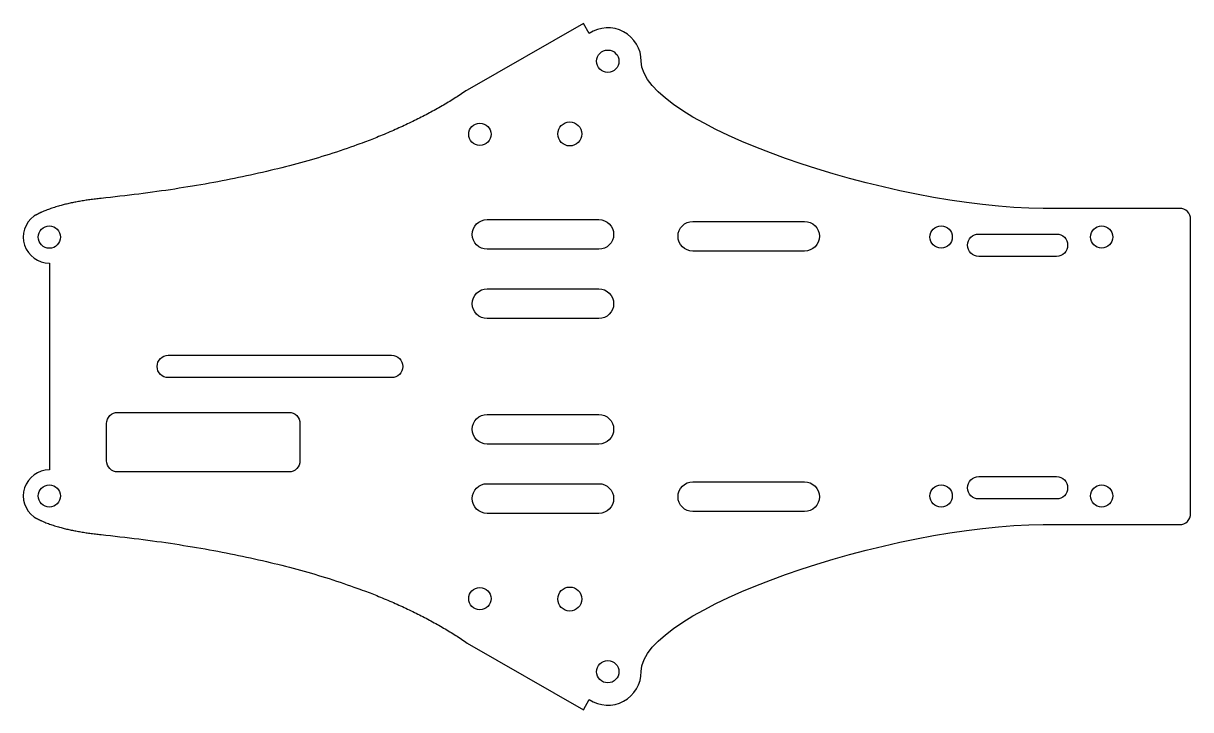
# Model space of a CAD drawing. Header units: millimetres. Extents: x -19 to 137, y -46 to 46.
import ezdxf

# ---------------------------------------------------------------- set-up
doc = ezdxf.new("R2010")
doc.units = ezdxf.units.MM

msp = doc.modelspace()

# ---------------------------------------------------------------- linework, layer by layer
for points in [[(63.56, 41.01, 0.598643), (56.57, 44.76), (55.79, 46.11), (40.18, 37.15)], [(117.58, -21.25), (135.89, -21.25, 0.414214), (137.39, -19.75), (137.39, 19.75, 0.414214), (135.89, 21.25), (117.58, 21.25)], [(-18.05, 20.21, 0.724516), (-15.98, 13.89), (-15.98, -13.9, 0.724613), (-18.05, -20.22)], [(40.18, -37.16), (55.79, -46.12), (56.57, -44.76, 0.598643), (63.56, -41.01)]]:
    msp.add_lwpolyline(points, format="xyb")
for points in [[(57.85, 19.75, -1), (57.85, 15.75), (42.85, 15.75, -1), (42.85, 19.75)], [(70.5, 15.5, -1), (70.5, 19.5), (85.5, 19.5, -1), (85.5, 15.5)], [(119.36, 17.8, -1), (119.36, 14.8), (108.92, 14.8, -1), (108.92, 17.8)], [(57.85, 10.44, -1), (57.85, 6.44), (42.85, 6.44, -1), (42.85, 10.44)], [(0, -1.5, -1), (0, 1.5), (30, 1.5, -1), (30, -1.5)], [(17.7, -7.67), (17.7, -12.67, -0.414214), (16.2, -14.17), (-6.8, -14.17, -0.414214), (-8.3, -12.67), (-8.3, -7.67, -0.414214), (-6.8, -6.17), (16.2, -6.17, -0.414214)], [(42.85, -10.44, -1), (42.85, -6.44), (57.85, -6.44, -1), (57.85, -10.44)], [(85.5, -15.5, -1), (85.5, -19.5), (70.5, -19.5, -1), (70.5, -15.5)], [(119.36, -14.8, -1), (119.36, -17.8), (108.92, -17.8, -1), (108.92, -14.8)], [(57.85, -15.75, -1), (57.85, -19.75), (42.85, -19.75, -1), (42.85, -15.75)]]:
    msp.add_lwpolyline(points, format="xyb", close=True)
for centre, radius in [((59.06, 41.02), 1.5), ((41.87, 31.2), 1.5), ((53.95, 31.25), 1.61), ((-15.98, 17.39), 1.5), ((103.86, 17.4), 1.5), ((125.43, 17.4), 1.5), ((-15.98, -17.4), 1.5), ((103.86, -17.4), 1.5), ((125.43, -17.4), 1.5), ((41.87, -31.2), 1.5), ((53.95, -31.25), 1.61), ((59.06, -41.02), 1.5)]:
    msp.add_circle(centre, radius)
for points, degree in [([(117.58, 21.25), (97.26, 21.25), (63.56, 32.58), (63.56, 41.01)], 3), ([(40.18, 37.15), (23.92, 26), (-9.04, 22.59)], 2), ([(-9.04, 22.59), (-14.07, 22.06), (-17.03, 20.73)], 2), ([(-17.03, 20.73), (-17.77, 20.4), (-18.05, 20.21)], 2), ([(-18.05, -20.22), (-17.78, -20.4), (-17.03, -20.74)], 2), ([(-17.03, -20.74), (-14.07, -22.07), (-9.04, -22.59)], 2), ([(63.56, -41.01), (63.56, -32.58), (97.26, -21.25), (117.58, -21.25)], 3), ([(-9.04, -22.59), (23.92, -26.01), (40.18, -37.16)], 2)]:
    msp.add_open_spline(points, degree=degree)

doc.saveas('drawing.dxf')
